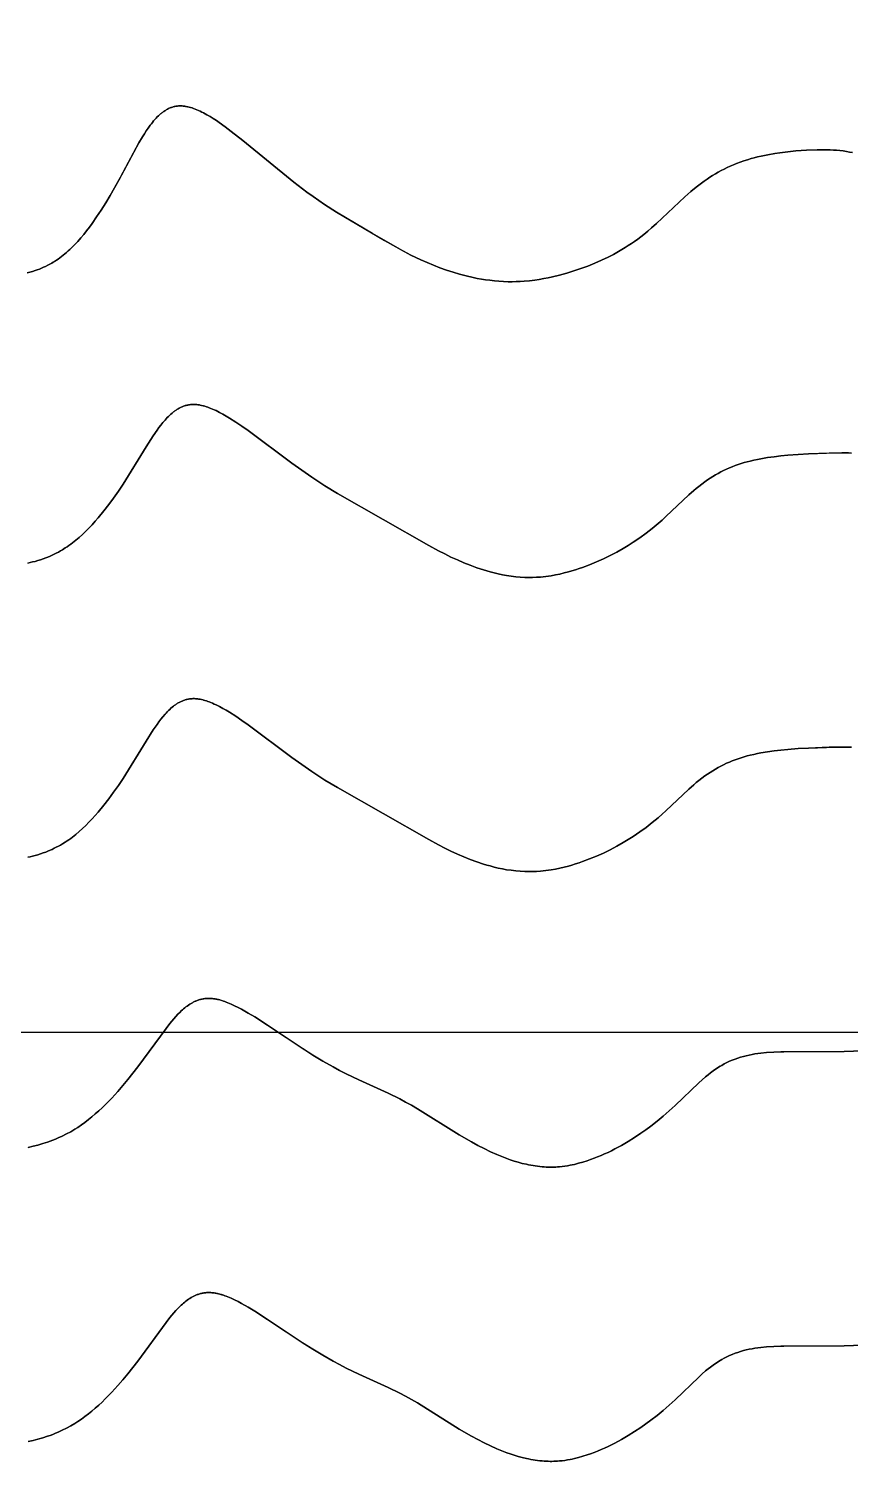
# Model space of a CAD drawing. Header units: feet. Extents: x 0 to 1.5, y 93.18 to 96.08.
# Drawn here: x 0.5625 to 0.75, y 93.2355 to 93.5623 of the extents above; entities that cross this region are included whole.
import ezdxf

# ---------------------------------------------------------------- set-up
doc = ezdxf.new("R2010")
doc.units = ezdxf.units.FT
doc.header["$MEASUREMENT"] = 0
doc.layers.add('Default', color=7, linetype='Continuous', true_color=0x000000)

msp = doc.modelspace()

# ---------------------------------------------------------------- linework, layer by layer
at = {"layer": 'Default'}
msp.add_lwpolyline([(0, 96), (1.5, 96), (1.5, 93.33333), (0, 93.33333)], close=True, dxfattribs=at)
for points in [[(0.56215, 93.50662), (0.56276, 93.50678), (0.56337, 93.50695), (0.56397, 93.50714), (0.56447, 93.50731), (0.56495, 93.5075), (0.56543, 93.50769), (0.56591, 93.5079), (0.56638, 93.50812), (0.56685, 93.50835), (0.56731, 93.50859), (0.56776, 93.50884), (0.5681, 93.50904), (0.56843, 93.50925), (0.56883, 93.50952), (0.56923, 93.50979), (0.56963, 93.51008), (0.57002, 93.51037), (0.5704, 93.51067), (0.57077, 93.51098), (0.57114, 93.5113), (0.57151, 93.51162), (0.57188, 93.51197), (0.57226, 93.51233), (0.57299, 93.51306), (0.5737, 93.51382), (0.5744, 93.51461), (0.57507, 93.51541), (0.57572, 93.51622), (0.57635, 93.51705), (0.57696, 93.51788), (0.57802, 93.51939), (0.57904, 93.52093), (0.58009, 93.52261), (0.5811, 93.52431), (0.58344, 93.52849), (0.58768, 93.53631), (0.58851, 93.5377), (0.58893, 93.53838), (0.58935, 93.53903), (0.58979, 93.53967), (0.59026, 93.54032), (0.59051, 93.54064), (0.59076, 93.54096), (0.59102, 93.54128), (0.59129, 93.54159), (0.59157, 93.54189), (0.59185, 93.54219), (0.59214, 93.54247), (0.59244, 93.54274), (0.59259, 93.54288), (0.59274, 93.54301), (0.5929, 93.54313), (0.59306, 93.54325), (0.59321, 93.54337), (0.59338, 93.54348), (0.59354, 93.54359), (0.5937, 93.5437), (0.59388, 93.5438), (0.59405, 93.5439), (0.59422, 93.544), (0.5944, 93.54409), (0.59458, 93.54417), (0.59476, 93.54425), (0.59494, 93.54432), (0.59513, 93.54439), (0.59532, 93.54445), (0.5955, 93.5445), (0.5957, 93.54455), (0.59589, 93.54459), (0.59608, 93.54463), (0.59628, 93.54466), (0.59648, 93.54469), (0.59668, 93.5447), (0.59685, 93.54471), (0.59702, 93.54472), (0.59719, 93.54472), (0.59737, 93.54472), (0.59755, 93.54471), (0.59774, 93.54469), (0.59792, 93.54467), (0.59811, 93.54465), (0.59826, 93.54462), (0.59842, 93.5446), (0.59872, 93.54454), (0.59883, 93.54451), (0.59915, 93.54444), (0.59947, 93.54435), (0.59978, 93.54425), (0.60009, 93.54414), (0.60048, 93.544), (0.60086, 93.54385), (0.60124, 93.54368), (0.60163, 93.5435), (0.60201, 93.54332), (0.60239, 93.54312), (0.60315, 93.54271), (0.6039, 93.54227), (0.60463, 93.54182), (0.60533, 93.54136), (0.60601, 93.5409), (0.60737, 93.53993), (0.60873, 93.53891), (0.61138, 93.53682), (0.62302, 93.5273), (0.62597, 93.52506), (0.62739, 93.52403), (0.63003, 93.52223), (0.63274, 93.52049), (0.64369, 93.514), (0.64749, 93.51186), (0.64973, 93.5107), (0.652, 93.50961), (0.65344, 93.50897), (0.65489, 93.50837), (0.65636, 93.5078), (0.65784, 93.50727), (0.65934, 93.50678), (0.66085, 93.50633), (0.66237, 93.50593), (0.6639, 93.50558), (0.66485, 93.50538), (0.6658, 93.50521), (0.66676, 93.50506), (0.66771, 93.50493), (0.66877, 93.50481), (0.66982, 93.50472), (0.67088, 93.50466), (0.67193, 93.50462), (0.67284, 93.50462), (0.67374, 93.50463), (0.67464, 93.50467), (0.67554, 93.50473), (0.67677, 93.50485), (0.67801, 93.505), (0.67902, 93.50515), (0.68002, 93.50533), (0.68103, 93.50552), (0.68203, 93.50573), (0.68367, 93.50613), (0.6853, 93.50657), (0.68692, 93.50706), (0.68853, 93.5076), (0.69011, 93.50819), (0.69168, 93.50882), (0.69323, 93.50951), (0.69475, 93.51024), (0.69593, 93.51085), (0.69709, 93.51149), (0.69784, 93.51193), (0.69859, 93.51238), (0.69932, 93.51284), (0.70005, 93.51332), (0.70077, 93.51381), (0.70148, 93.51432), (0.70217, 93.51484), (0.70286, 93.51538), (0.70376, 93.51612), (0.70464, 93.51688), (0.70575, 93.51788), (0.71223, 93.524), (0.71363, 93.52521), (0.71484, 93.5262), (0.71606, 93.52713), (0.71668, 93.52758), (0.7173, 93.52801), (0.71793, 93.52843), (0.71856, 93.52884), (0.71921, 93.52923), (0.71986, 93.52961), (0.72052, 93.52997), (0.7212, 93.53032), (0.72189, 93.53066), (0.72259, 93.53098), (0.72331, 93.53129), (0.72404, 93.53158), (0.72487, 93.5319), (0.7257, 93.53218), (0.72655, 93.53245), (0.7274, 93.5327), (0.72808, 93.53288), (0.72885, 93.53308), (0.72963, 93.53326), (0.73119, 93.53358), (0.73275, 93.53385), (0.73394, 93.53403), (0.73515, 93.53419), (0.73636, 93.53433), (0.73758, 93.53444), (0.74002, 93.53461), (0.74244, 93.5347), (0.74388, 93.53471), (0.74537, 93.53468), (0.74612, 93.53464), (0.74687, 93.53459), (0.74762, 93.53453), (0.74836, 93.53444), (0.7491, 93.53433), (0.74984, 93.5342), (0.75047, 93.53406)], [(0.75047, 93.53406), (0.74984, 93.5342), (0.7491, 93.53433), (0.74836, 93.53444), (0.74762, 93.53453), (0.74687, 93.53459), (0.74612, 93.53464), (0.74537, 93.53468), (0.74388, 93.53471), (0.74244, 93.5347), (0.74002, 93.53461), (0.73758, 93.53444), (0.73636, 93.53433), (0.73515, 93.53419), (0.73394, 93.53403), (0.73275, 93.53385), (0.73119, 93.53358), (0.72963, 93.53326), (0.72885, 93.53308), (0.72808, 93.53288), (0.7274, 93.5327), (0.72655, 93.53245), (0.7257, 93.53218), (0.72487, 93.5319), (0.72404, 93.53158), (0.72331, 93.53129), (0.72259, 93.53098), (0.72189, 93.53066), (0.7212, 93.53032), (0.72052, 93.52997), (0.71986, 93.52961), (0.71921, 93.52923), (0.71856, 93.52884), (0.71793, 93.52843), (0.7173, 93.52801), (0.71668, 93.52758), (0.71606, 93.52713), (0.71484, 93.5262), (0.71363, 93.52521), (0.71223, 93.524), (0.70575, 93.51788), (0.70464, 93.51688), (0.70376, 93.51612), (0.70286, 93.51538), (0.70217, 93.51484), (0.70148, 93.51432), (0.70077, 93.51381), (0.70005, 93.51332), (0.69932, 93.51284), (0.69859, 93.51238), (0.69784, 93.51193), (0.69709, 93.51149), (0.69593, 93.51085), (0.69475, 93.51024), (0.69323, 93.50951), (0.69168, 93.50882), (0.69011, 93.50819), (0.68853, 93.5076), (0.68692, 93.50706), (0.6853, 93.50657), (0.68367, 93.50613), (0.68203, 93.50573), (0.68103, 93.50552), (0.68002, 93.50533), (0.67902, 93.50515), (0.67801, 93.505), (0.67677, 93.50485), (0.67554, 93.50473), (0.67464, 93.50467), (0.67374, 93.50463), (0.67284, 93.50462), (0.67193, 93.50462), (0.67088, 93.50466), (0.66982, 93.50472), (0.66877, 93.50481), (0.66771, 93.50493), (0.66676, 93.50506), (0.6658, 93.50521), (0.66485, 93.50538), (0.6639, 93.50558), (0.66237, 93.50593), (0.66085, 93.50633), (0.65934, 93.50678), (0.65784, 93.50727), (0.65636, 93.5078), (0.65489, 93.50837), (0.65344, 93.50897), (0.652, 93.50961), (0.64973, 93.5107), (0.64721, 93.51201), (0.64094, 93.51561), (0.63274, 93.52049), (0.63003, 93.52223), (0.62739, 93.52403), (0.62597, 93.52506), (0.62302, 93.5273), (0.61138, 93.53682), (0.60873, 93.53891), (0.60737, 93.53993), (0.60601, 93.5409), (0.60533, 93.54136), (0.60463, 93.54182), (0.6039, 93.54227), (0.60315, 93.54271), (0.60239, 93.54312), (0.60201, 93.54332), (0.60163, 93.5435), (0.60124, 93.54368), (0.60086, 93.54385), (0.60048, 93.544), (0.60009, 93.54414), (0.59978, 93.54425), (0.59947, 93.54435), (0.59915, 93.54444), (0.59883, 93.54451), (0.59872, 93.54454), (0.59842, 93.5446), (0.59826, 93.54462), (0.59811, 93.54465), (0.59792, 93.54467), (0.59774, 93.54469), (0.59755, 93.54471), (0.59737, 93.54472), (0.59719, 93.54472), (0.59702, 93.54472), (0.59685, 93.54471), (0.59668, 93.5447), (0.59648, 93.54469), (0.59628, 93.54466), (0.59608, 93.54463), (0.59589, 93.54459), (0.5957, 93.54455), (0.5955, 93.5445), (0.59532, 93.54445), (0.59513, 93.54439), (0.59494, 93.54432), (0.59476, 93.54425), (0.59458, 93.54417), (0.5944, 93.54409), (0.59422, 93.544), (0.59405, 93.5439), (0.59388, 93.5438), (0.5937, 93.5437), (0.59354, 93.54359), (0.59338, 93.54348), (0.59321, 93.54337), (0.59306, 93.54325), (0.5929, 93.54313), (0.59274, 93.54301), (0.59259, 93.54288), (0.59244, 93.54274), (0.59214, 93.54247), (0.59185, 93.54219), (0.59157, 93.54189), (0.59129, 93.54159), (0.59102, 93.54128), (0.59076, 93.54096), (0.59051, 93.54064), (0.59026, 93.54032), (0.58979, 93.53967), (0.58935, 93.53903), (0.58893, 93.53838), (0.58851, 93.5377), (0.58768, 93.53631), (0.58305, 93.52776), (0.5811, 93.52431), (0.58009, 93.52261), (0.57904, 93.52093), (0.57802, 93.51939), (0.57696, 93.51788), (0.57635, 93.51705), (0.57572, 93.51622), (0.57507, 93.51541), (0.5744, 93.51461), (0.5737, 93.51382), (0.57299, 93.51306), (0.57226, 93.51233), (0.57188, 93.51197), (0.57151, 93.51162), (0.57114, 93.5113), (0.57077, 93.51098), (0.5704, 93.51067), (0.57002, 93.51037), (0.56963, 93.51008), (0.56923, 93.50979), (0.56883, 93.50952), (0.56843, 93.50925), (0.5681, 93.50904), (0.56776, 93.50884), (0.56731, 93.50859), (0.56685, 93.50835), (0.56638, 93.50812), (0.56591, 93.5079), (0.56543, 93.50769), (0.56495, 93.5075), (0.56447, 93.50731), (0.56397, 93.50714), (0.56337, 93.50695), (0.56276, 93.50678), (0.56215, 93.50662)], [(0.56229, 93.44042), (0.56285, 93.44054), (0.56341, 93.44068), (0.56396, 93.44082), (0.56458, 93.441), (0.56519, 93.44119), (0.56579, 93.4414), (0.56639, 93.44162), (0.56689, 93.44181), (0.56738, 93.44202), (0.56786, 93.44223), (0.56834, 93.44246), (0.56881, 93.44269), (0.56928, 93.44294), (0.56974, 93.4432), (0.5702, 93.44346), (0.57087, 93.44388), (0.57129, 93.44416), (0.57169, 93.44444), (0.57209, 93.44473), (0.57249, 93.44502), (0.57327, 93.44564), (0.57402, 93.44627), (0.57479, 93.44696), (0.57554, 93.44768), (0.57627, 93.44842), (0.57699, 93.44918), (0.57769, 93.44996), (0.57838, 93.45075), (0.57969, 93.45235), (0.5808, 93.45379), (0.58187, 93.45525), (0.58297, 93.45682), (0.58404, 93.45842), (0.58933, 93.46694), (0.59094, 93.46946), (0.5918, 93.47072), (0.59224, 93.47132), (0.59268, 93.4719), (0.59314, 93.47248), (0.59363, 93.47305), (0.59388, 93.47333), (0.59414, 93.47361), (0.59441, 93.47388), (0.59469, 93.47415), (0.59497, 93.47441), (0.59526, 93.47466), (0.59555, 93.4749), (0.5957, 93.47501), (0.59586, 93.47512), (0.59601, 93.47523), (0.59617, 93.47534), (0.59632, 93.47544), (0.59648, 93.47554), (0.59664, 93.47564), (0.59681, 93.47573), (0.59697, 93.47582), (0.59714, 93.4759), (0.59732, 93.47599), (0.5975, 93.47607), (0.59769, 93.47614), (0.59787, 93.47621), (0.59806, 93.47628), (0.59825, 93.47634), (0.59844, 93.47639), (0.59863, 93.47644), (0.59882, 93.47648), (0.59901, 93.47651), (0.5992, 93.47655), (0.5994, 93.47657), (0.5996, 93.47659), (0.5998, 93.4766), (0.6, 93.47661), (0.6002, 93.47661), (0.60037, 93.47661), (0.60055, 93.4766), (0.60072, 93.47659), (0.6009, 93.47658), (0.60109, 93.47655), (0.60128, 93.47653), (0.60148, 93.4765), (0.60167, 93.47646), (0.60198, 93.4764), (0.60229, 93.47632), (0.6024, 93.47629), (0.60273, 93.4762), (0.60306, 93.47609), (0.60339, 93.47598), (0.60371, 93.47586), (0.60409, 93.47571), (0.60448, 93.47555), (0.60487, 93.47538), (0.60526, 93.4752), (0.60604, 93.47481), (0.60681, 93.47439), (0.60757, 93.47396), (0.60831, 93.47351), (0.60974, 93.4726), (0.61114, 93.47165), (0.61256, 93.47066), (0.62258, 93.4632), (0.62714, 93.46), (0.63012, 93.45804), (0.63299, 93.4563), (0.65378, 93.44445), (0.65603, 93.44323), (0.65744, 93.44251), (0.65887, 93.44181), (0.66032, 93.44114), (0.66178, 93.44051), (0.66327, 93.43992), (0.66476, 93.43937), (0.66627, 93.43888), (0.66703, 93.43865), (0.6678, 93.43843), (0.66873, 93.43819), (0.66967, 93.43797), (0.67061, 93.43777), (0.67156, 93.4376), (0.6726, 93.43744), (0.67364, 93.43731), (0.67468, 93.43722), (0.67572, 93.43716), (0.67661, 93.43714), (0.6775, 93.43715), (0.67839, 93.43718), (0.67927, 93.43724), (0.67988, 93.4373), (0.68049, 93.43737), (0.6811, 93.43745), (0.68171, 93.43755), (0.6827, 93.43773), (0.68369, 93.43793), (0.68468, 93.43817), (0.68566, 93.43842), (0.68648, 93.43865), (0.68729, 93.4389), (0.6881, 93.43916), (0.68891, 93.43943), (0.69051, 93.44003), (0.69209, 93.44068), (0.69364, 93.44138), (0.69518, 93.44213), (0.69668, 93.44292), (0.69816, 93.44376), (0.69932, 93.44446), (0.70046, 93.44519), (0.70193, 93.44619), (0.70337, 93.44723), (0.70478, 93.44832), (0.70614, 93.44945), (0.70703, 93.45023), (0.7079, 93.45103), (0.71312, 93.45597), (0.71426, 93.45697), (0.71484, 93.45745), (0.71542, 93.45792), (0.71611, 93.45845), (0.71681, 93.45897), (0.7174, 93.45938), (0.71799, 93.45978), (0.7186, 93.46016), (0.7192, 93.46053), (0.71982, 93.46088), (0.72045, 93.46122), (0.72109, 93.46154), (0.72174, 93.46185), (0.72239, 93.46214), (0.72305, 93.46241), (0.72372, 93.46267), (0.72439, 93.46291), (0.72506, 93.46313), (0.72575, 93.46334), (0.72643, 93.46353), (0.72713, 93.46371), (0.72795, 93.4639), (0.72878, 93.46408), (0.72961, 93.46424), (0.73111, 93.46449), (0.73263, 93.4647), (0.73416, 93.46487), (0.7357, 93.46502), (0.73806, 93.4652), (0.74045, 93.46534), (0.74662, 93.46554), (0.74807, 93.46556), (0.74955, 93.46554), (0.75029, 93.46551)], [(0.75029, 93.46551), (0.74955, 93.46554), (0.74807, 93.46556), (0.7452, 93.46551), (0.74045, 93.46534), (0.73806, 93.4652), (0.7357, 93.46502), (0.73416, 93.46487), (0.73263, 93.4647), (0.73111, 93.46449), (0.72961, 93.46424), (0.72878, 93.46408), (0.72795, 93.4639), (0.72713, 93.46371), (0.72643, 93.46353), (0.72575, 93.46334), (0.72506, 93.46313), (0.72439, 93.46291), (0.72372, 93.46267), (0.72305, 93.46241), (0.72239, 93.46214), (0.72174, 93.46185), (0.72109, 93.46154), (0.72045, 93.46122), (0.71982, 93.46088), (0.7192, 93.46053), (0.7186, 93.46016), (0.71799, 93.45978), (0.7174, 93.45938), (0.71681, 93.45897), (0.71611, 93.45845), (0.71542, 93.45792), (0.71484, 93.45745), (0.71426, 93.45697), (0.71312, 93.45597), (0.7079, 93.45103), (0.70703, 93.45023), (0.70614, 93.44945), (0.70478, 93.44832), (0.70337, 93.44723), (0.70193, 93.44619), (0.70046, 93.44519), (0.69932, 93.44446), (0.69816, 93.44376), (0.69668, 93.44292), (0.69518, 93.44213), (0.69364, 93.44138), (0.69209, 93.44068), (0.69051, 93.44003), (0.68891, 93.43943), (0.6881, 93.43916), (0.68729, 93.4389), (0.68648, 93.43865), (0.68566, 93.43842), (0.68468, 93.43817), (0.68369, 93.43793), (0.6827, 93.43773), (0.68171, 93.43755), (0.6811, 93.43745), (0.68049, 93.43737), (0.67988, 93.4373), (0.67927, 93.43724), (0.67839, 93.43718), (0.6775, 93.43715), (0.67661, 93.43714), (0.67572, 93.43716), (0.67468, 93.43722), (0.67364, 93.43731), (0.6726, 93.43744), (0.67156, 93.4376), (0.67061, 93.43777), (0.66967, 93.43797), (0.66873, 93.43819), (0.6678, 93.43843), (0.66703, 93.43865), (0.66627, 93.43888), (0.66476, 93.43937), (0.66327, 93.43992), (0.66178, 93.44051), (0.66032, 93.44114), (0.65887, 93.44181), (0.65744, 93.44251), (0.65603, 93.44323), (0.65378, 93.44445), (0.63299, 93.4563), (0.63012, 93.45804), (0.62714, 93.46), (0.62258, 93.4632), (0.61256, 93.47066), (0.61114, 93.47165), (0.60974, 93.4726), (0.60831, 93.47351), (0.60757, 93.47396), (0.60681, 93.47439), (0.60604, 93.47481), (0.60526, 93.4752), (0.60487, 93.47538), (0.60448, 93.47555), (0.60409, 93.47571), (0.60371, 93.47586), (0.60339, 93.47598), (0.60306, 93.47609), (0.60273, 93.4762), (0.6024, 93.47629), (0.60229, 93.47632), (0.60198, 93.4764), (0.60167, 93.47646), (0.60148, 93.4765), (0.60128, 93.47653), (0.60109, 93.47655), (0.6009, 93.47658), (0.60072, 93.47659), (0.60055, 93.4766), (0.60037, 93.47661), (0.6002, 93.47661), (0.6, 93.47661), (0.5998, 93.4766), (0.5996, 93.47659), (0.5994, 93.47657), (0.5992, 93.47655), (0.59901, 93.47651), (0.59882, 93.47648), (0.59863, 93.47644), (0.59844, 93.47639), (0.59825, 93.47634), (0.59806, 93.47628), (0.59787, 93.47621), (0.59769, 93.47614), (0.5975, 93.47607), (0.59732, 93.47599), (0.59714, 93.4759), (0.59697, 93.47582), (0.59681, 93.47573), (0.59664, 93.47564), (0.59648, 93.47554), (0.59632, 93.47544), (0.59617, 93.47534), (0.59601, 93.47523), (0.59586, 93.47512), (0.5957, 93.47501), (0.59555, 93.4749), (0.59526, 93.47466), (0.59497, 93.47441), (0.59469, 93.47415), (0.59441, 93.47388), (0.59414, 93.47361), (0.59388, 93.47333), (0.59363, 93.47305), (0.59314, 93.47248), (0.59268, 93.4719), (0.59224, 93.47132), (0.5918, 93.47072), (0.59094, 93.46946), (0.58933, 93.46694), (0.58404, 93.45842), (0.58297, 93.45682), (0.58187, 93.45525), (0.5808, 93.45379), (0.57969, 93.45235), (0.57838, 93.45075), (0.57769, 93.44996), (0.57699, 93.44918), (0.57627, 93.44842), (0.57554, 93.44768), (0.57479, 93.44696), (0.57402, 93.44627), (0.57327, 93.44564), (0.57249, 93.44502), (0.57209, 93.44473), (0.57169, 93.44444), (0.57129, 93.44416), (0.57087, 93.44388), (0.5702, 93.44346), (0.56974, 93.4432), (0.56928, 93.44294), (0.56881, 93.44269), (0.56834, 93.44246), (0.56786, 93.44223), (0.56738, 93.44202), (0.56689, 93.44181), (0.56639, 93.44162), (0.56579, 93.4414), (0.56519, 93.44119), (0.56458, 93.441), (0.56396, 93.44082), (0.56341, 93.44068), (0.56285, 93.44054), (0.56229, 93.44042)], [(0.56229, 93.3733), (0.56285, 93.37343), (0.56341, 93.37356), (0.56396, 93.37371), (0.56458, 93.37389), (0.56519, 93.37408), (0.56579, 93.37429), (0.56639, 93.37451), (0.56689, 93.3747), (0.56738, 93.37491), (0.56786, 93.37512), (0.56834, 93.37535), (0.56881, 93.37558), (0.56928, 93.37583), (0.56974, 93.37608), (0.5702, 93.37635), (0.57087, 93.37677), (0.57129, 93.37704), (0.57169, 93.37732), (0.57209, 93.37761), (0.57249, 93.37791), (0.57327, 93.37852), (0.57402, 93.37916), (0.57479, 93.37985), (0.57554, 93.38057), (0.57627, 93.38131), (0.57699, 93.38207), (0.57769, 93.38284), (0.57838, 93.38363), (0.57969, 93.38523), (0.5808, 93.38667), (0.58187, 93.38814), (0.58297, 93.38971), (0.58404, 93.3913), (0.58933, 93.39982), (0.59094, 93.40235), (0.5918, 93.4036), (0.59224, 93.40421), (0.59268, 93.40479), (0.59314, 93.40537), (0.59363, 93.40594), (0.59388, 93.40622), (0.59414, 93.4065), (0.59441, 93.40677), (0.59469, 93.40704), (0.59497, 93.4073), (0.59526, 93.40754), (0.59555, 93.40778), (0.5957, 93.4079), (0.59586, 93.40801), (0.59601, 93.40812), (0.59617, 93.40823), (0.59632, 93.40833), (0.59648, 93.40843), (0.59664, 93.40853), (0.59681, 93.40862), (0.59697, 93.40871), (0.59714, 93.40879), (0.59732, 93.40888), (0.5975, 93.40896), (0.59769, 93.40903), (0.59787, 93.4091), (0.59806, 93.40917), (0.59825, 93.40922), (0.59844, 93.40928), (0.59863, 93.40932), (0.59882, 93.40937), (0.59901, 93.4094), (0.5992, 93.40943), (0.5994, 93.40946), (0.5996, 93.40948), (0.5998, 93.40949), (0.6, 93.4095), (0.6002, 93.4095), (0.60037, 93.4095), (0.60055, 93.40949), (0.60072, 93.40948), (0.6009, 93.40946), (0.60109, 93.40944), (0.60128, 93.40941), (0.60148, 93.40938), (0.60167, 93.40935), (0.60198, 93.40928), (0.60229, 93.40921), (0.6024, 93.40918), (0.60273, 93.40908), (0.60306, 93.40898), (0.60339, 93.40887), (0.60371, 93.40875), (0.60409, 93.4086), (0.60448, 93.40844), (0.60487, 93.40827), (0.60526, 93.40808), (0.60604, 93.4077), (0.60681, 93.40728), (0.60757, 93.40685), (0.60831, 93.4064), (0.60974, 93.40549), (0.61114, 93.40454), (0.61256, 93.40355), (0.62258, 93.39609), (0.62714, 93.39288), (0.63012, 93.39093), (0.63299, 93.38919), (0.65378, 93.37734), (0.65603, 93.37612), (0.65744, 93.3754), (0.65887, 93.3747), (0.66032, 93.37403), (0.66178, 93.3734), (0.66327, 93.37281), (0.66476, 93.37226), (0.66627, 93.37176), (0.66703, 93.37153), (0.6678, 93.37132), (0.66873, 93.37108), (0.66967, 93.37085), (0.67061, 93.37066), (0.67156, 93.37048), (0.6726, 93.37033), (0.67364, 93.3702), (0.67468, 93.37011), (0.67572, 93.37005), (0.67661, 93.37003), (0.6775, 93.37003), (0.67839, 93.37007), (0.67927, 93.37013), (0.67988, 93.37019), (0.68049, 93.37026), (0.6811, 93.37034), (0.68171, 93.37044), (0.6827, 93.37061), (0.68369, 93.37082), (0.68468, 93.37105), (0.68566, 93.37131), (0.68648, 93.37154), (0.68729, 93.37179), (0.6881, 93.37205), (0.68891, 93.37232), (0.69051, 93.37292), (0.69209, 93.37357), (0.69364, 93.37427), (0.69518, 93.37502), (0.69668, 93.37581), (0.69816, 93.37665), (0.69932, 93.37735), (0.70046, 93.37808), (0.70193, 93.37908), (0.70337, 93.38012), (0.70478, 93.38121), (0.70614, 93.38234), (0.70703, 93.38312), (0.7079, 93.38392), (0.71312, 93.38886), (0.71426, 93.38985), (0.71484, 93.39034), (0.71542, 93.39081), (0.71611, 93.39134), (0.71681, 93.39186), (0.7174, 93.39227), (0.71799, 93.39267), (0.7186, 93.39305), (0.7192, 93.39342), (0.71982, 93.39377), (0.72045, 93.39411), (0.72109, 93.39443), (0.72174, 93.39474), (0.72239, 93.39503), (0.72305, 93.3953), (0.72372, 93.39556), (0.72439, 93.39579), (0.72506, 93.39602), (0.72575, 93.39622), (0.72643, 93.39642), (0.72713, 93.3966), (0.72795, 93.39679), (0.72878, 93.39697), (0.72961, 93.39713), (0.73111, 93.39737), (0.73263, 93.39758), (0.73416, 93.39776), (0.7357, 93.39791), (0.73806, 93.39809), (0.74045, 93.39822), (0.74662, 93.39843), (0.74807, 93.39845), (0.74955, 93.39842), (0.75029, 93.3984)], [(0.75029, 93.3984), (0.74955, 93.39842), (0.74807, 93.39845), (0.7452, 93.3984), (0.74045, 93.39822), (0.73806, 93.39809), (0.7357, 93.39791), (0.73416, 93.39776), (0.73263, 93.39758), (0.73111, 93.39737), (0.72961, 93.39713), (0.72878, 93.39697), (0.72795, 93.39679), (0.72713, 93.3966), (0.72643, 93.39642), (0.72575, 93.39622), (0.72506, 93.39602), (0.72439, 93.39579), (0.72372, 93.39556), (0.72305, 93.3953), (0.72239, 93.39503), (0.72174, 93.39474), (0.72109, 93.39443), (0.72045, 93.39411), (0.71982, 93.39377), (0.7192, 93.39342), (0.7186, 93.39305), (0.71799, 93.39267), (0.7174, 93.39227), (0.71681, 93.39186), (0.71611, 93.39134), (0.71542, 93.39081), (0.71484, 93.39034), (0.71426, 93.38985), (0.71312, 93.38886), (0.7079, 93.38392), (0.70703, 93.38312), (0.70614, 93.38234), (0.70478, 93.38121), (0.70337, 93.38012), (0.70193, 93.37908), (0.70046, 93.37808), (0.69932, 93.37735), (0.69816, 93.37665), (0.69668, 93.37581), (0.69518, 93.37502), (0.69364, 93.37427), (0.69209, 93.37357), (0.69051, 93.37292), (0.68891, 93.37232), (0.6881, 93.37205), (0.68729, 93.37179), (0.68648, 93.37154), (0.68566, 93.37131), (0.68468, 93.37105), (0.68369, 93.37082), (0.6827, 93.37061), (0.68171, 93.37044), (0.6811, 93.37034), (0.68049, 93.37026), (0.67988, 93.37019), (0.67927, 93.37013), (0.67839, 93.37007), (0.6775, 93.37003), (0.67661, 93.37003), (0.67572, 93.37005), (0.67468, 93.37011), (0.67364, 93.3702), (0.6726, 93.37033), (0.67156, 93.37048), (0.67061, 93.37066), (0.66967, 93.37085), (0.66873, 93.37108), (0.6678, 93.37132), (0.66703, 93.37153), (0.66627, 93.37176), (0.66476, 93.37226), (0.66327, 93.37281), (0.66178, 93.3734), (0.66032, 93.37403), (0.65887, 93.3747), (0.65744, 93.3754), (0.65603, 93.37612), (0.65378, 93.37734), (0.63299, 93.38919), (0.63012, 93.39093), (0.62714, 93.39288), (0.62258, 93.39609), (0.61256, 93.40355), (0.61114, 93.40454), (0.60974, 93.40549), (0.60831, 93.4064), (0.60757, 93.40685), (0.60681, 93.40728), (0.60604, 93.4077), (0.60526, 93.40808), (0.60487, 93.40827), (0.60448, 93.40844), (0.60409, 93.4086), (0.60371, 93.40875), (0.60339, 93.40887), (0.60306, 93.40898), (0.60273, 93.40908), (0.6024, 93.40918), (0.60229, 93.40921), (0.60198, 93.40928), (0.60167, 93.40935), (0.60148, 93.40938), (0.60128, 93.40941), (0.60109, 93.40944), (0.6009, 93.40946), (0.60072, 93.40948), (0.60055, 93.40949), (0.60037, 93.4095), (0.6002, 93.4095), (0.6, 93.4095), (0.5998, 93.40949), (0.5996, 93.40948), (0.5994, 93.40946), (0.5992, 93.40943), (0.59901, 93.4094), (0.59882, 93.40937), (0.59863, 93.40932), (0.59844, 93.40928), (0.59825, 93.40922), (0.59806, 93.40917), (0.59787, 93.4091), (0.59769, 93.40903), (0.5975, 93.40896), (0.59732, 93.40888), (0.59714, 93.40879), (0.59697, 93.40871), (0.59681, 93.40862), (0.59664, 93.40853), (0.59648, 93.40843), (0.59632, 93.40833), (0.59617, 93.40823), (0.59601, 93.40812), (0.59586, 93.40801), (0.5957, 93.4079), (0.59555, 93.40778), (0.59526, 93.40754), (0.59497, 93.4073), (0.59469, 93.40704), (0.59441, 93.40677), (0.59414, 93.4065), (0.59388, 93.40622), (0.59363, 93.40594), (0.59314, 93.40537), (0.59268, 93.40479), (0.59224, 93.40421), (0.5918, 93.4036), (0.59094, 93.40235), (0.58933, 93.39982), (0.58404, 93.3913), (0.58297, 93.38971), (0.58187, 93.38814), (0.5808, 93.38667), (0.57969, 93.38523), (0.57838, 93.38363), (0.57769, 93.38284), (0.57699, 93.38207), (0.57627, 93.38131), (0.57554, 93.38057), (0.57479, 93.37985), (0.57402, 93.37916), (0.57327, 93.37852), (0.57249, 93.37791), (0.57209, 93.37761), (0.57169, 93.37732), (0.57129, 93.37704), (0.57087, 93.37677), (0.5702, 93.37635), (0.56974, 93.37608), (0.56928, 93.37583), (0.56881, 93.37558), (0.56834, 93.37535), (0.56786, 93.37512), (0.56738, 93.37491), (0.56689, 93.3747), (0.56639, 93.37451), (0.56579, 93.37429), (0.56519, 93.37408), (0.56458, 93.37389), (0.56396, 93.37371), (0.56341, 93.37356), (0.56285, 93.37343), (0.56229, 93.3733)], [(0.5624, 93.30711), (0.56351, 93.30737), (0.5646, 93.30766), (0.5657, 93.30798), (0.56679, 93.30833), (0.5674, 93.30855), (0.568, 93.30877), (0.5686, 93.30902), (0.5692, 93.30927), (0.57018, 93.30972), (0.57114, 93.3102), (0.57209, 93.31071), (0.57302, 93.31126), (0.5737, 93.31169), (0.57453, 93.31225), (0.57535, 93.31284), (0.57615, 93.31345), (0.57693, 93.31408), (0.57771, 93.31475), (0.57848, 93.31544), (0.57924, 93.31614), (0.57999, 93.31687), (0.58145, 93.31836), (0.58284, 93.31988), (0.58401, 93.32123), (0.58515, 93.32259), (0.58743, 93.32549), (0.59386, 93.33427), (0.59473, 93.33539), (0.59518, 93.33594), (0.59563, 93.33648), (0.5961, 93.337), (0.59656, 93.3375), (0.59706, 93.338), (0.59731, 93.33824), (0.59757, 93.33848), (0.59784, 93.33872), (0.59811, 93.33894), (0.59838, 93.33916), (0.59867, 93.33938), (0.59895, 93.33958), (0.59925, 93.33978), (0.59955, 93.33996), (0.5997, 93.34005), (0.59986, 93.34014), (0.60001, 93.34022), (0.60017, 93.3403), (0.60033, 93.34038), (0.60049, 93.34045), (0.60065, 93.34052), (0.60082, 93.34059), (0.60098, 93.34065), (0.60115, 93.34071), (0.60134, 93.34077), (0.60154, 93.34083), (0.60173, 93.34088), (0.60192, 93.34093), (0.60212, 93.34097), (0.60231, 93.34101), (0.60251, 93.34104), (0.60271, 93.34107), (0.60291, 93.34109), (0.6031, 93.3411), (0.6033, 93.34111), (0.6035, 93.34112), (0.6037, 93.34112), (0.6039, 93.34111), (0.6041, 93.3411), (0.60431, 93.34109), (0.60449, 93.34107), (0.60467, 93.34105), (0.60485, 93.34103), (0.60503, 93.341), (0.60523, 93.34096), (0.60543, 93.34092), (0.60563, 93.34088), (0.60582, 93.34083), (0.60615, 93.34075), (0.60659, 93.34062), (0.60693, 93.34051), (0.60727, 93.34039), (0.6076, 93.34027), (0.60793, 93.34014), (0.60832, 93.33998), (0.60872, 93.33981), (0.6095, 93.33945), (0.61029, 93.33905), (0.61108, 93.33864), (0.61262, 93.33776), (0.61409, 93.33688), (0.61702, 93.33499), (0.62549, 93.32935), (0.62733, 93.32819), (0.62963, 93.32682), (0.63195, 93.32549), (0.63344, 93.32468), (0.63494, 93.3239), (0.63783, 93.3225), (0.6445, 93.31946), (0.64718, 93.31817), (0.64852, 93.31747), (0.64986, 93.31673), (0.65123, 93.31593), (0.66075, 93.30997), (0.66353, 93.30836), (0.66496, 93.30759), (0.66641, 93.30684), (0.66788, 93.30613), (0.66936, 93.30547), (0.67085, 93.30486), (0.67161, 93.30458), (0.67236, 93.30431), (0.67328, 93.30401), (0.6742, 93.30373), (0.67513, 93.30348), (0.67607, 93.30326), (0.67658, 93.30315), (0.67709, 93.30305), (0.67759, 93.30296), (0.67811, 93.30288), (0.67862, 93.30281), (0.67913, 93.30275), (0.67965, 93.3027), (0.68016, 93.30266), (0.6806, 93.30264), (0.68104, 93.30262), (0.68147, 93.30261), (0.68191, 93.30261), (0.68234, 93.30262), (0.68278, 93.30264), (0.68321, 93.30267), (0.68365, 93.3027), (0.68425, 93.30276), (0.68485, 93.30284), (0.68545, 93.30293), (0.68604, 93.30304), (0.68653, 93.30314), (0.68702, 93.30325), (0.688, 93.30349), (0.68896, 93.30376), (0.68992, 93.30406), (0.69073, 93.30434), (0.69154, 93.30463), (0.69234, 93.30495), (0.69314, 93.30528), (0.69393, 93.30563), (0.69472, 93.30599), (0.6955, 93.30637), (0.69627, 93.30677), (0.6978, 93.30759), (0.6993, 93.30847), (0.70076, 93.30939), (0.70218, 93.31034), (0.70332, 93.31114), (0.70445, 93.31197), (0.70589, 93.31309), (0.7073, 93.31425), (0.70869, 93.31544), (0.71004, 93.31666), (0.71543, 93.32186), (0.7162, 93.32256), (0.71697, 93.32323), (0.71753, 93.32369), (0.71809, 93.32413), (0.71867, 93.32456), (0.71926, 93.32497), (0.7196, 93.32519), (0.71995, 93.32541), (0.72029, 93.32563), (0.72065, 93.32583), (0.72124, 93.32616), (0.72184, 93.32647), (0.72244, 93.32676), (0.72306, 93.32702), (0.72368, 93.32726), (0.72431, 93.32749), (0.72495, 93.32769), (0.7256, 93.32788), (0.72625, 93.32804), (0.72691, 93.32819), (0.72756, 93.32832), (0.72822, 93.32843), (0.72889, 93.32853), (0.72955, 93.32861), (0.73089, 93.32874), (0.73252, 93.32884), (0.73481, 93.32892), (0.74861, 93.329), (0.75288, 93.32915)], [(0.75288, 93.32915), (0.74861, 93.329), (0.73415, 93.3289), (0.73252, 93.32884), (0.73089, 93.32874), (0.72955, 93.32861), (0.72889, 93.32853), (0.72822, 93.32843), (0.72756, 93.32832), (0.72691, 93.32819), (0.72625, 93.32804), (0.7256, 93.32788), (0.72495, 93.32769), (0.72431, 93.32749), (0.72368, 93.32726), (0.72306, 93.32702), (0.72244, 93.32676), (0.72184, 93.32647), (0.72124, 93.32616), (0.72065, 93.32583), (0.72029, 93.32563), (0.71995, 93.32541), (0.7196, 93.32519), (0.71926, 93.32497), (0.71867, 93.32456), (0.71809, 93.32413), (0.71753, 93.32369), (0.71697, 93.32323), (0.7162, 93.32256), (0.71543, 93.32186), (0.71004, 93.31666), (0.70869, 93.31544), (0.7073, 93.31425), (0.70589, 93.31309), (0.70445, 93.31197), (0.70332, 93.31114), (0.70218, 93.31034), (0.70076, 93.30939), (0.6993, 93.30847), (0.6978, 93.30759), (0.69627, 93.30677), (0.6955, 93.30637), (0.69472, 93.30599), (0.69393, 93.30563), (0.69314, 93.30528), (0.69234, 93.30495), (0.69154, 93.30463), (0.69073, 93.30434), (0.68992, 93.30406), (0.68896, 93.30376), (0.688, 93.30349), (0.68702, 93.30325), (0.68653, 93.30314), (0.68604, 93.30304), (0.68545, 93.30293), (0.68485, 93.30284), (0.68425, 93.30276), (0.68365, 93.3027), (0.68321, 93.30267), (0.68278, 93.30264), (0.68234, 93.30262), (0.68191, 93.30261), (0.68147, 93.30261), (0.68104, 93.30262), (0.6806, 93.30264), (0.68016, 93.30266), (0.67965, 93.3027), (0.67913, 93.30275), (0.67862, 93.30281), (0.67811, 93.30288), (0.67759, 93.30296), (0.67709, 93.30305), (0.67658, 93.30315), (0.67607, 93.30326), (0.67513, 93.30348), (0.6742, 93.30373), (0.67328, 93.30401), (0.67236, 93.30431), (0.67161, 93.30458), (0.67085, 93.30486), (0.66936, 93.30547), (0.66788, 93.30613), (0.66641, 93.30684), (0.66496, 93.30759), (0.66353, 93.30836), (0.66075, 93.30997), (0.65123, 93.31593), (0.64986, 93.31673), (0.64852, 93.31747), (0.64718, 93.31817), (0.6445, 93.31946), (0.63783, 93.3225), (0.63494, 93.3239), (0.63344, 93.32468), (0.63195, 93.32549), (0.62963, 93.32682), (0.62733, 93.32819), (0.62499, 93.32967), (0.61702, 93.33499), (0.61409, 93.33688), (0.61262, 93.33776), (0.61108, 93.33864), (0.61029, 93.33905), (0.6095, 93.33945), (0.60872, 93.33981), (0.60832, 93.33998), (0.60793, 93.34014), (0.6076, 93.34027), (0.60727, 93.34039), (0.60693, 93.34051), (0.60647, 93.34066), (0.60615, 93.34075), (0.60582, 93.34083), (0.60563, 93.34088), (0.60543, 93.34092), (0.60523, 93.34096), (0.60503, 93.341), (0.60485, 93.34103), (0.60467, 93.34105), (0.60449, 93.34107), (0.60431, 93.34109), (0.6041, 93.3411), (0.6039, 93.34111), (0.6037, 93.34112), (0.6035, 93.34112), (0.6033, 93.34111), (0.6031, 93.3411), (0.60291, 93.34109), (0.60271, 93.34107), (0.60251, 93.34104), (0.60231, 93.34101), (0.60212, 93.34097), (0.60192, 93.34093), (0.60173, 93.34088), (0.60154, 93.34083), (0.60134, 93.34077), (0.60115, 93.34071), (0.60098, 93.34065), (0.60082, 93.34059), (0.60065, 93.34052), (0.60049, 93.34045), (0.60033, 93.34038), (0.60017, 93.3403), (0.60001, 93.34022), (0.59986, 93.34014), (0.5997, 93.34005), (0.59955, 93.33996), (0.59925, 93.33978), (0.59895, 93.33958), (0.59867, 93.33938), (0.59838, 93.33916), (0.59811, 93.33894), (0.59784, 93.33872), (0.59757, 93.33848), (0.59731, 93.33824), (0.59706, 93.338), (0.59656, 93.3375), (0.5961, 93.337), (0.59563, 93.33648), (0.59518, 93.33594), (0.59473, 93.33539), (0.59386, 93.33427), (0.58743, 93.32549), (0.58515, 93.32259), (0.58401, 93.32123), (0.58284, 93.31988), (0.58145, 93.31836), (0.57999, 93.31687), (0.57924, 93.31614), (0.57848, 93.31544), (0.57771, 93.31475), (0.57693, 93.31408), (0.57615, 93.31345), (0.57535, 93.31284), (0.57453, 93.31225), (0.5737, 93.31169), (0.57302, 93.31126), (0.57209, 93.31071), (0.57114, 93.3102), (0.57018, 93.30972), (0.5692, 93.30927), (0.5686, 93.30902), (0.568, 93.30877), (0.5674, 93.30855), (0.56679, 93.30833), (0.5657, 93.30798), (0.5646, 93.30766), (0.56351, 93.30737), (0.5624, 93.30711)], [(0.5624, 93.24), (0.56351, 93.24026), (0.5646, 93.24054), (0.5657, 93.24086), (0.56679, 93.24122), (0.5674, 93.24143), (0.568, 93.24166), (0.5686, 93.2419), (0.5692, 93.24216), (0.57018, 93.2426), (0.57114, 93.24308), (0.57209, 93.2436), (0.57302, 93.24414), (0.5737, 93.24458), (0.57453, 93.24514), (0.57535, 93.24572), (0.57615, 93.24633), (0.57693, 93.24696), (0.57771, 93.24763), (0.57848, 93.24832), (0.57924, 93.24903), (0.57999, 93.24976), (0.58145, 93.25125), (0.58284, 93.25277), (0.58401, 93.25412), (0.58515, 93.25548), (0.58743, 93.25838), (0.59386, 93.26716), (0.59473, 93.26828), (0.59518, 93.26883), (0.59563, 93.26937), (0.5961, 93.26989), (0.59656, 93.27039), (0.59706, 93.27089), (0.59731, 93.27113), (0.59757, 93.27137), (0.59784, 93.2716), (0.59811, 93.27183), (0.59838, 93.27205), (0.59867, 93.27227), (0.59895, 93.27247), (0.59925, 93.27267), (0.59955, 93.27285), (0.5997, 93.27294), (0.59986, 93.27303), (0.60001, 93.27311), (0.60017, 93.27319), (0.60033, 93.27327), (0.60049, 93.27334), (0.60065, 93.27341), (0.60082, 93.27348), (0.60098, 93.27354), (0.60115, 93.2736), (0.60134, 93.27366), (0.60154, 93.27372), (0.60173, 93.27377), (0.60192, 93.27382), (0.60212, 93.27386), (0.60231, 93.2739), (0.60251, 93.27393), (0.60271, 93.27395), (0.60291, 93.27398), (0.6031, 93.27399), (0.6033, 93.274), (0.6035, 93.27401), (0.6037, 93.27401), (0.6039, 93.274), (0.6041, 93.27399), (0.60431, 93.27398), (0.60449, 93.27396), (0.60467, 93.27394), (0.60485, 93.27391), (0.60503, 93.27389), (0.60523, 93.27385), (0.60543, 93.27381), (0.60563, 93.27377), (0.60582, 93.27372), (0.60615, 93.27364), (0.60659, 93.27351), (0.60693, 93.2734), (0.60727, 93.27328), (0.6076, 93.27316), (0.60793, 93.27303), (0.60832, 93.27287), (0.60872, 93.2727), (0.6095, 93.27233), (0.61029, 93.27194), (0.61108, 93.27152), (0.61262, 93.27065), (0.61409, 93.26976), (0.61702, 93.26788), (0.62549, 93.26223), (0.62733, 93.26108), (0.62963, 93.2597), (0.63195, 93.25838), (0.63344, 93.25757), (0.63494, 93.25679), (0.63783, 93.25538), (0.6445, 93.25235), (0.64718, 93.25106), (0.64852, 93.25036), (0.64986, 93.24962), (0.65123, 93.24882), (0.66075, 93.24286), (0.66353, 93.24125), (0.66496, 93.24047), (0.66641, 93.23973), (0.66788, 93.23902), (0.66936, 93.23836), (0.67085, 93.23775), (0.67161, 93.23746), (0.67236, 93.2372), (0.67328, 93.23689), (0.6742, 93.23662), (0.67513, 93.23637), (0.67607, 93.23614), (0.67658, 93.23604), (0.67709, 93.23594), (0.67759, 93.23585), (0.67811, 93.23577), (0.67862, 93.2357), (0.67913, 93.23564), (0.67965, 93.23559), (0.68016, 93.23555), (0.6806, 93.23553), (0.68104, 93.23551), (0.68147, 93.2355), (0.68191, 93.2355), (0.68234, 93.23551), (0.68278, 93.23553), (0.68321, 93.23555), (0.68365, 93.23559), (0.68425, 93.23565), (0.68485, 93.23573), (0.68545, 93.23582), (0.68604, 93.23593), (0.68653, 93.23603), (0.68702, 93.23614), (0.688, 93.23638), (0.68896, 93.23665), (0.68992, 93.23695), (0.69073, 93.23723), (0.69154, 93.23752), (0.69234, 93.23784), (0.69314, 93.23817), (0.69393, 93.23852), (0.69472, 93.23888), (0.6955, 93.23926), (0.69627, 93.23965), (0.6978, 93.24048), (0.6993, 93.24136), (0.70076, 93.24228), (0.70218, 93.24323), (0.70332, 93.24403), (0.70445, 93.24486), (0.70589, 93.24598), (0.7073, 93.24713), (0.70869, 93.24832), (0.71004, 93.24955), (0.71543, 93.25474), (0.7162, 93.25545), (0.71697, 93.25612), (0.71753, 93.25657), (0.71809, 93.25702), (0.71867, 93.25745), (0.71926, 93.25786), (0.7196, 93.25808), (0.71995, 93.2583), (0.72029, 93.25852), (0.72065, 93.25872), (0.72124, 93.25905), (0.72184, 93.25936), (0.72244, 93.25964), (0.72306, 93.25991), (0.72368, 93.26015), (0.72431, 93.26037), (0.72495, 93.26058), (0.7256, 93.26077), (0.72625, 93.26093), (0.72691, 93.26108), (0.72756, 93.2612), (0.72822, 93.26132), (0.72889, 93.26141), (0.72955, 93.2615), (0.73089, 93.26163), (0.73252, 93.26173), (0.73481, 93.26181), (0.74861, 93.26189), (0.75288, 93.26204)], [(0.75288, 93.26204), (0.74861, 93.26189), (0.73415, 93.26179), (0.73252, 93.26173), (0.73089, 93.26163), (0.72955, 93.2615), (0.72889, 93.26141), (0.72822, 93.26132), (0.72756, 93.2612), (0.72691, 93.26108), (0.72625, 93.26093), (0.7256, 93.26077), (0.72495, 93.26058), (0.72431, 93.26037), (0.72368, 93.26015), (0.72306, 93.25991), (0.72244, 93.25964), (0.72184, 93.25936), (0.72124, 93.25905), (0.72065, 93.25872), (0.72029, 93.25852), (0.71995, 93.2583), (0.7196, 93.25808), (0.71926, 93.25786), (0.71867, 93.25745), (0.71809, 93.25702), (0.71753, 93.25657), (0.71697, 93.25612), (0.7162, 93.25545), (0.71543, 93.25474), (0.71004, 93.24955), (0.70869, 93.24832), (0.7073, 93.24713), (0.70589, 93.24598), (0.70445, 93.24486), (0.70332, 93.24403), (0.70218, 93.24323), (0.70076, 93.24228), (0.6993, 93.24136), (0.6978, 93.24048), (0.69627, 93.23965), (0.6955, 93.23926), (0.69472, 93.23888), (0.69393, 93.23852), (0.69314, 93.23817), (0.69234, 93.23784), (0.69154, 93.23752), (0.69073, 93.23723), (0.68992, 93.23695), (0.68896, 93.23665), (0.688, 93.23638), (0.68702, 93.23614), (0.68653, 93.23603), (0.68604, 93.23593), (0.68545, 93.23582), (0.68485, 93.23573), (0.68425, 93.23565), (0.68365, 93.23559), (0.68321, 93.23555), (0.68278, 93.23553), (0.68234, 93.23551), (0.68191, 93.2355), (0.68147, 93.2355), (0.68104, 93.23551), (0.6806, 93.23553), (0.68016, 93.23555), (0.67965, 93.23559), (0.67913, 93.23564), (0.67862, 93.2357), (0.67811, 93.23577), (0.67759, 93.23585), (0.67709, 93.23594), (0.67658, 93.23604), (0.67607, 93.23614), (0.67513, 93.23637), (0.6742, 93.23662), (0.67328, 93.23689), (0.67236, 93.2372), (0.67161, 93.23746), (0.67085, 93.23775), (0.66936, 93.23836), (0.66788, 93.23902), (0.66641, 93.23973), (0.66496, 93.24047), (0.66353, 93.24125), (0.66075, 93.24286), (0.65123, 93.24882), (0.64986, 93.24962), (0.64852, 93.25036), (0.64718, 93.25106), (0.6445, 93.25235), (0.63783, 93.25538), (0.63494, 93.25679), (0.63344, 93.25757), (0.63195, 93.25838), (0.62963, 93.2597), (0.62733, 93.26108), (0.62499, 93.26256), (0.61702, 93.26788), (0.61409, 93.26976), (0.61262, 93.27065), (0.61108, 93.27152), (0.61029, 93.27194), (0.6095, 93.27233), (0.60872, 93.2727), (0.60832, 93.27287), (0.60793, 93.27303), (0.6076, 93.27316), (0.60727, 93.27328), (0.60693, 93.2734), (0.60647, 93.27354), (0.60615, 93.27364), (0.60582, 93.27372), (0.60563, 93.27377), (0.60543, 93.27381), (0.60523, 93.27385), (0.60503, 93.27389), (0.60485, 93.27391), (0.60467, 93.27394), (0.60449, 93.27396), (0.60431, 93.27398), (0.6041, 93.27399), (0.6039, 93.274), (0.6037, 93.27401), (0.6035, 93.27401), (0.6033, 93.274), (0.6031, 93.27399), (0.60291, 93.27398), (0.60271, 93.27395), (0.60251, 93.27393), (0.60231, 93.2739), (0.60212, 93.27386), (0.60192, 93.27382), (0.60173, 93.27377), (0.60154, 93.27372), (0.60134, 93.27366), (0.60115, 93.2736), (0.60098, 93.27354), (0.60082, 93.27348), (0.60065, 93.27341), (0.60049, 93.27334), (0.60033, 93.27327), (0.60017, 93.27319), (0.60001, 93.27311), (0.59986, 93.27303), (0.5997, 93.27294), (0.59955, 93.27285), (0.59925, 93.27267), (0.59895, 93.27247), (0.59867, 93.27227), (0.59838, 93.27205), (0.59811, 93.27183), (0.59784, 93.2716), (0.59757, 93.27137), (0.59731, 93.27113), (0.59706, 93.27089), (0.59656, 93.27039), (0.5961, 93.26989), (0.59563, 93.26937), (0.59518, 93.26883), (0.59473, 93.26828), (0.59386, 93.26716), (0.58743, 93.25838), (0.58515, 93.25548), (0.58401, 93.25412), (0.58284, 93.25277), (0.58145, 93.25125), (0.57999, 93.24976), (0.57924, 93.24903), (0.57848, 93.24832), (0.57771, 93.24763), (0.57693, 93.24696), (0.57615, 93.24633), (0.57535, 93.24572), (0.57453, 93.24514), (0.5737, 93.24458), (0.57302, 93.24414), (0.57209, 93.2436), (0.57114, 93.24308), (0.57018, 93.2426), (0.5692, 93.24216), (0.5686, 93.2419), (0.568, 93.24166), (0.5674, 93.24143), (0.56679, 93.24122), (0.5657, 93.24086), (0.5646, 93.24054), (0.56351, 93.24026), (0.5624, 93.24)]]:
    msp.add_lwpolyline(points, dxfattribs=at)

doc.saveas('drawing.dxf')
